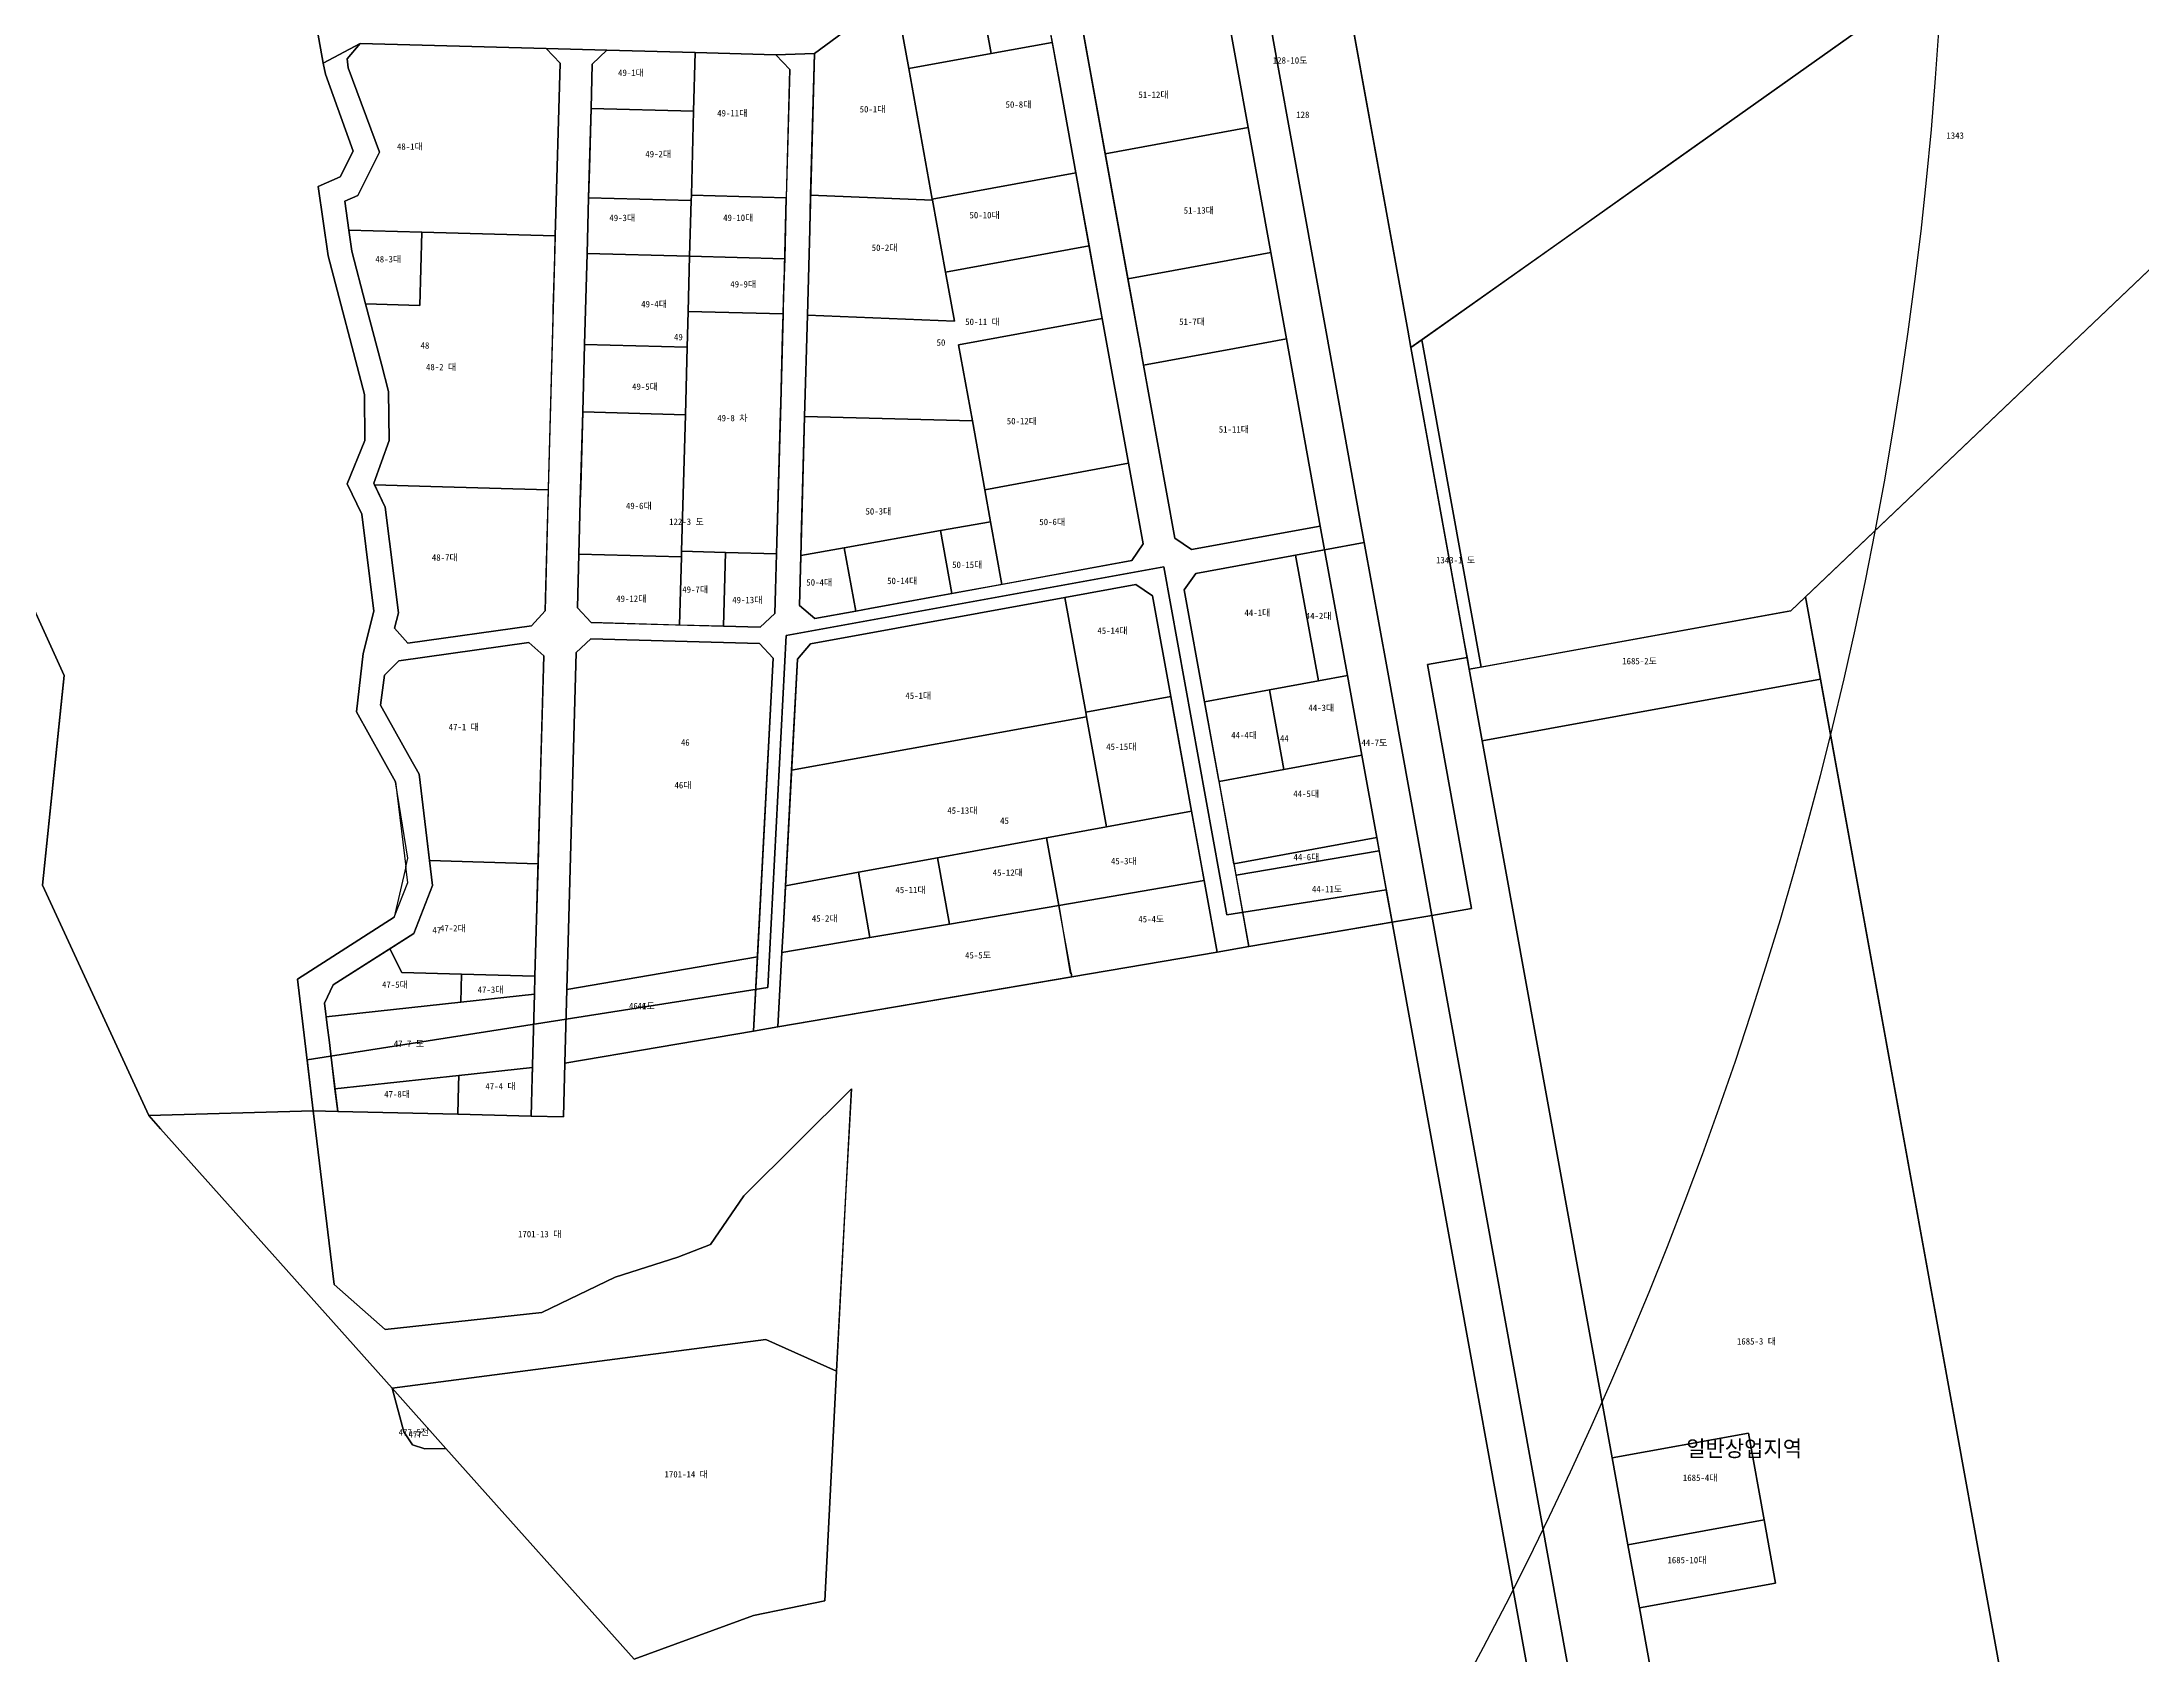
# Model space of a CAD drawing. Header units: metres. Extents: x 198218 to 208474, y 536547 to 547345.
# Drawn here: x 200752 to 201273, y 544205 to 544605 of the extents above; entities that cross this region are included whole.
import ezdxf
from ezdxf.enums import TextEntityAlignment as Align

# ---------------------------------------------------------------- set-up
doc = ezdxf.new("R2010")
doc.units = ezdxf.units.M
for name, color, linetype in [('CENTER_RADIUS', 1, 'Continuous'), ('PARCEL_BONBUN', 7, 'Continuous'), ('PARCEL_BUBUN', 8, 'Continuous'), ('PARCEL_LABEL', 3, 'Continuous'), ('ZONING', 5, 'Continuous'), ('ZONING_LABEL', 6, 'Continuous')]:
    doc.layers.add(name, color=color, linetype=linetype)

msp = doc.modelspace()

# ---------------------------------------------------------------- linework, layer by layer
at = {"layer": 'CENTER_RADIUS'}
msp.add_circle((200224.7, 544673.01), 1000, dxfattribs=at)
at = {"layer": 'PARCEL_BONBUN'}
for points in [[(201105.2, 544455.42), (201105.74, 544452.47), (201095.9, 544450.68), (201106.86, 544390.19), (201096.99, 544388.51), (201093.17, 544409.59), (201085.89, 544449.75), (201080.24, 544480.95), (201079.17, 544486.85), (201070.77, 544533.23), (201050.36, 544645.85), (201044.97, 544675.64), (201043.38, 544684.42), (201039.76, 544704.42), (201018.44, 544754.2), (201006.86, 544781.21), (201010.7, 544780.38), (201019.95, 544779.14), (201029.28, 544778.67), (201029.71, 544778.68), (201059.04, 544710.22), (201091.04, 544533.6), (201091.82, 544529.27), (201105.2, 544455.42)], [(201106.27, 544449.52), (201106.27, 544449.52), (201091.82, 544529.27), (201094.52, 544531.18), (201235.19, 544630.97), (201325.87, 544717.91), (201325.91, 544717.95), (201328.54, 544716.23), (201356.53, 544698.58), (201399.55, 544671.49), (201402.15, 544669.81), (201185.99, 544464.01), (201109.22, 544450.06), (201106.27, 544449.52)], [(200837.57, 544489.75), (200834.92, 544495.25), (200834.71, 544495.68), (200838.52, 544506.25), (200838.38, 544518.44), (200836.61, 544525.18), (200832.7, 544540.1), (200829.27, 544553.19), (200828.53, 544558.41), (200827.52, 544565.58), (200830.77, 544567.02), (200836.17, 544577.72), (200828.39, 544598.61), (200828.09, 544600.91), (200831.35, 544604.7), (200877.44, 544603.44), (200880.88, 544599.81), (200879.71, 544557.01), (200879.13, 544536), (200878.8, 544524.03), (200877.98, 544494.04), (200877.16, 544464.05), (200873.83, 544460.32), (200843.19, 544456.03), (200839.86, 544459.74), (200840.84, 544463.56), (200837.57, 544489.75)], [(200887.97, 544566.45), (200888.58, 544588.59), (200888.88, 544599.59), (200892.51, 544603.02), (200914.41, 544602.43), (200934.42, 544601.89), (200937.86, 544598.26), (200936.98, 544566.41), (200936.57, 544551.33), (200936.39, 544544.84), (200936.23, 544539.04), (200936.2, 544537.64), (200935.59, 544515.42), (200934.56, 544478.14), (200934.16, 544463.38), (200930.53, 544459.94), (200921.39, 544460.19), (200910.52, 544460.49), (200888.62, 544461.1), (200885.18, 544464.73), (200885.55, 544478.09), (200885.91, 544491.32), (200886.51, 544513.34), (200886.97, 544530.07), (200887.59, 544552.64), (200887.97, 544566.45), (200887.97, 544566.45)], [(201044.24, 544421.73), (201044.1, 544422.49), (201040.66, 544441.46), (201035.64, 544469.19), (201038.48, 544473.3), (201063.22, 544477.83), (201066.31, 544478.4), (201070.4, 544479.15), (201080.24, 544480.95), (201085.89, 544449.75), (201093.17, 544409.59), (201096.99, 544388.51), (201088.09, 544386.99), (201051.66, 544380.78), (201048.45, 544398.49), (201047.97, 544401.13), (201047.94, 544401.31), (201044.24, 544421.73)], [(201007.75, 544373.28), (200934.9, 544360.85), (200935.87, 544379.28), (200936.24, 544386.2), (200936.75, 544395.88), (200938.26, 544424.53), (200939.71, 544452.06), (200943.01, 544455.81), (201006.05, 544467.36), (201023.66, 544470.59), (201027.77, 544467.74), (201032.3, 544442.75), (201037.45, 544414.33), (201039.66, 544402.14), (201040.56, 544397.14), (201043.77, 544379.43), (201007.75, 544373.28), (201007.75, 544373.28)], [(200933.72, 544452.27), (200929.81, 544378.24), (200882.6, 544370.18), (200884.88, 544453.67), (200888.51, 544457.1), (200930.33, 544455.94), (200933.72, 544452.27)], [(200855.55, 544339.19), (200825.77, 544339.89), (200825.1, 544345.47), (200824.32, 544351.98), (200823.63, 544357.67), (200823.27, 544360.66), (200822.95, 544363.33), (200822.54, 544366.74), (200824.67, 544371.27), (200838.71, 544380.23), (200844.68, 544384.04), (200849.27, 544395.91), (200848.53, 544402.09), (200845.94, 544423.53), (200843.5, 544427.89), (200836.41, 544440.6), (200837.4, 544448.11), (200840.92, 544451.66), (200873.12, 544456.18), (200876.85, 544452.85), (200876.14, 544426.97), (200875.44, 544401.32), (200875.07, 544387.54), (200874.68, 544373.48), (200874.56, 544369), (200874.08, 544351.41), (200874.06, 544350.84), (200873.99, 544348.42), (200873.73, 544338.77), (200855.55, 544339.19)], [(201166.51, 544004.96), (201157.74, 544005.79), (201132.35, 544137.39), (201087.14, 544386.83), (201096.99, 544388.51), (201166.51, 544004.96)], [(200882.6, 544370.18), (200929.81, 544378.24), (200928.84, 544359.82), (200882.09, 544351.84), (200882.6, 544370.18)], [(200844.28, 544257.28), (200842.14, 544260.46), (200839.29, 544271.26), (200852.59, 544256.36), (200847.37, 544256.27), (200844.28, 544257.28)]]:
    msp.add_lwpolyline(points, close=True, dxfattribs=at)
for points in [[(201235.19, 544630.97), (201171.36, 544585.69), (201156.04, 544574.82), (201129.8, 544556.21), (201124.45, 544552.41), (201091.82, 544529.27), (201091.04, 544533.6), (201061.54, 544696.37)], [(201319.54, 544174.35), (201252.58, 544159.21), (201245.69, 544157.96), (201161.87, 544142.75), (201159.73, 544154.56), (201148.45, 544216.83), (201145.61, 544232.49), (201141.71, 544254.01), (201109.48, 544431.81), (201106.27, 544449.52), (201185.99, 544464.01), (201189.63, 544467.48), (201402.15, 544669.81)], [(201050.36, 544645.85), (201070.77, 544533.23), (201079.17, 544486.85), (201080.24, 544480.95), (201070.4, 544479.15), (201069.33, 544485.05), (201037.42, 544479.21), (201033.31, 544482.05), (201025.54, 544524.94), (201025.54, 544524.94), (201025.04, 544527.65), (201025.04, 544527.68), (201024.82, 544528.86), (201024.68, 544529.64), (201021.66, 544546.34), (201016.03, 544577.35), (201010.58, 544607.46)], [(201004.27, 544642.25), (201024.68, 544529.64), (201025, 544527.89), (201025.04, 544527.65), (201033.31, 544482.05), (201037.42, 544479.21), (201069.33, 544485.05), (201070.4, 544479.15), (201067.13, 544478.55), (201066.45, 544478.42), (201065.46, 544478.24), (201038.48, 544473.3), (201035.64, 544469.19), (201040.66, 544441.46), (201051.66, 544380.78), (201043.77, 544379.43), (201038.99, 544405.84), (201037.45, 544414.33), (201032.46, 544441.88), (201027.77, 544467.74), (201023.66, 544470.59), (201006.05, 544467.36), (200943.01, 544455.81), (200939.71, 544452.06), (200936.24, 544386.2), (200935.87, 544379.28), (200935.87, 544379.28), (200935.87, 544379.28), (200934.9, 544360.85), (200928.84, 544359.82), (200933.72, 544452.27), (200930.33, 544455.94), (200888.51, 544457.1), (200884.88, 544453.67), (200882.6, 544370.18), (200882.09, 544351.84), (200881.73, 544338.58), (200873.73, 544338.77), (200874.08, 544351.41), (200874.56, 544369), (200874.68, 544373.48), (200875.07, 544387.54), (200876.85, 544452.85), (200873.12, 544456.18), (200840.92, 544451.66), (200837.4, 544448.11), (200836.41, 544440.6), (200843.5, 544427.89), (200845.94, 544423.53), (200849.27, 544395.91), (200844.68, 544384.04), (200824.67, 544371.27), (200822.54, 544366.74), (200823.27, 544360.66), (200823.63, 544357.67), (200824.32, 544351.98), (200825.77, 544339.89), (200819.71, 544340.03), (200815.77, 544372.69), (200839.8, 544388.04), (200843.13, 544396.67), (200842.66, 544400.59), (200843.13, 544402.67), (200840.12, 544421.63), (200830.45, 544438.97), (200832.05, 544453.43), (200834.74, 544463.94), (200831.74, 544488.02), (200828.15, 544495.48), (200832.52, 544506.22), (200832.39, 544517.64), (200823.38, 544552.01), (200820.94, 544569.24), (200826.39, 544571.65), (200829.64, 544577.95), (200822.74, 544597.05), (200822.2, 544599.78), (200819.6, 544614.22)], [(200819.6, 544614.22), (200822.2, 544599.78), (200822.74, 544597.05), (200829.64, 544577.95), (200826.39, 544571.65), (200820.94, 544569.24), (200823.38, 544552.01), (200832.39, 544517.64), (200832.52, 544506.22), (200828.15, 544495.48), (200831.74, 544488.02), (200834.74, 544463.94), (200832.05, 544453.43), (200830.45, 544438.97), (200840.12, 544421.63), (200842.66, 544400.59), (200839.8, 544388.04), (200815.77, 544372.7), (200819.71, 544340.03), (200778.92, 544338.87), (200752.58, 544395.98), (200757.51, 544443.32), (200758, 544448.03), (200754.29, 544456.13), (200738.69, 544490.11)], [(201002.73, 544605.93), (201004.76, 544594.72), (201008.77, 544572.59), (201012.05, 544554.48), (201015.23, 544536.92), (201015.31, 544536.51), (201021.82, 544500.6), (201025.44, 544480.61), (201022.6, 544476.49), (200990.43, 544470.59), (200977.99, 544468.31), (200957.7, 544464.59), (200954.17, 544463.95), (200944.02, 544462.09), (200944.02, 544462.09), (200940.22, 544465.35), (200940.56, 544477.74), (200940.64, 544480.55), (200940.67, 544481.88), (200941.5, 544512.22), (200942.19, 544537.36), (200942.77, 544558.53), (200943.01, 544567.09), (200943.97, 544602.17), (200963.97, 544616.96)], [(200738.69, 544490.11), (200754.29, 544456.13), (200758, 544448.03), (200757.51, 544443.32), (200752.58, 544395.98), (200778.92, 544338.87), (200781.82, 544335.63), (200839.29, 544271.26), (200842.14, 544260.46), (200844.28, 544257.28), (200847.37, 544256.27), (200852.59, 544256.36), (200899.27, 544204.08)], [(201166.51, 544004.96), (201096.99, 544388.51), (201106.86, 544390.19), (201095.9, 544450.68), (201105.74, 544452.47), (201106.27, 544449.52), (201109.48, 544431.81), (201141.71, 544254.01), (201145.61, 544232.49), (201148.45, 544216.83), (201159.73, 544154.56)], [(200899.27, 544204.08), (200852.59, 544256.36), (200839.29, 544271.26), (200781.82, 544335.63), (200778.92, 544338.87), (200819.71, 544340.03), (200825.77, 544339.89), (200855.55, 544339.19), (200873.73, 544338.77), (200881.73, 544338.58), (200881.73, 544338.58), (200882.09, 544351.84), (200928.84, 544359.82), (200934.9, 544360.85), (201007.32, 544373.21), (201007.75, 544373.28), (201043.77, 544379.43), (201051.66, 544380.78), (201087.14, 544386.83), (201132.35, 544137.39)]]:
    msp.add_lwpolyline(points, dxfattribs=at)
at = {"layer": 'PARCEL_BUBUN'}
for points in [[(201061.54, 544696.37), (201060.57, 544710.67), (201093.61, 544720.49), (201092, 544724.17), (201086.13, 544737.64), (201090.52, 544748.82), (201092.15, 544752.97), (201096.61, 544756.29), (201115.96, 544770.68), (201129.21, 544780.54), (201130.5, 544781.5), (201149.29, 544795.47), (201235.59, 544775.92), (201318.92, 544722.38), (201325.87, 544717.91), (201255.68, 544650.62), (201235.19, 544630.97), (201171.36, 544585.69), (201156.04, 544574.82), (201129.8, 544556.21), (201124.45, 544552.41), (201091.82, 544529.27), (201091.04, 544533.6), (201061.54, 544696.37)], [(201029.71, 544778.68), (201059.04, 544710.22), (201091.04, 544533.6), (201091.82, 544529.27), (201105.2, 544455.42), (201105.74, 544452.47), (201095.9, 544450.68), (201106.86, 544390.19), (201096.99, 544388.51), (201093.17, 544409.59), (201085.89, 544449.75), (201080.24, 544480.95), (201079.17, 544486.85), (201070.77, 544533.23), (201050.36, 544645.85), (201044.97, 544675.64), (201043.38, 544684.42), (201039.76, 544704.42), (201018.44, 544754.2), (201006.86, 544781.21), (201010.7, 544780.38), (201019.95, 544779.14), (201029.28, 544778.67), (201029.71, 544778.68)], [(201094.52, 544531.18), (201235.19, 544630.97), (201325.87, 544717.91), (201325.91, 544717.95), (201328.54, 544716.23), (201356.53, 544698.58), (201399.55, 544671.49), (201402.15, 544669.81), (201185.99, 544464.01), (201109.22, 544450.06), (201094.52, 544531.18)], [(201402.15, 544669.81), (201466.93, 544628.07), (201408.15, 544573.09), (201440.68, 544539.13), (201486.58, 544468.73), (201614.24, 544259.56), (201416.76, 544129.22), (201483.15, 544037.6), (201380.72, 544017.4), (201369.23, 544045.51), (201319.54, 544174.35), (201252.58, 544159.21), (201245.69, 544157.96), (201189.63, 544467.48), (201402.15, 544669.81)], [(200982.54, 544630.69), (200992.58, 544638.12), (200997.23, 544636.28), (201002.91, 544604.93), (200987.75, 544602.17), (200982.54, 544630.69)], [(200963.97, 544616.96), (200982.54, 544630.69), (200987.75, 544602.17), (200967.31, 544598.46), (200963.97, 544616.96)], [(200943.97, 544602.17), (200963.97, 544616.96), (200967.31, 544598.46), (200973.17, 544566.08), (200973.21, 544565.85), (200943.01, 544567.09), (200943.97, 544602.17)], [(201016.03, 544577.35), (201010.58, 544607.46), (201045.98, 544613.96), (201051.43, 544583.86), (201016.03, 544577.35)], [(200828.53, 544558.41), (200827.52, 544565.58), (200830.77, 544567.02), (200836.17, 544577.72), (200828.39, 544598.61), (200828.09, 544600.91), (200831.35, 544604.7), (200877.44, 544603.44), (200880.88, 544599.81), (200879.71, 544557.01), (200846.63, 544557.92), (200828.53, 544558.41)], [(200892.51, 544603.02), (200914.41, 544602.43), (200914.01, 544587.9), (200888.58, 544588.59), (200888.88, 544599.59), (200892.51, 544603.02)], [(200914.01, 544587.9), (200914.41, 544602.43), (200934.42, 544601.89), (200937.86, 544598.26), (200936.98, 544566.41), (200913.44, 544567.04), (200914.01, 544587.9)], [(201002.91, 544604.93), (201004.76, 544594.72), (201008.77, 544572.59), (201008.77, 544572.59), (200973.17, 544566.08), (200967.31, 544598.46), (200987.75, 544602.17), (201002.91, 544604.93)], [(200914.01, 544587.9), (200913.44, 544567.04), (200913.4, 544565.74), (200887.97, 544566.45), (200888.58, 544588.59), (200914.01, 544587.9)], [(201051.43, 544583.86), (201057.05, 544552.83), (201044.17, 544550.47), (201032.93, 544548.4), (201021.66, 544546.34), (201016.03, 544577.35), (201051.43, 544583.86)], [(200973.21, 544565.85), (200973.17, 544566.08), (201008.77, 544572.59), (201012.05, 544554.48), (200976.44, 544547.95), (200973.21, 544565.85)], [(200887.97, 544566.45), (200913.4, 544565.74), (200913.02, 544551.96), (200887.59, 544552.64), (200887.94, 544565.44), (200887.97, 544566.45)], [(200936.98, 544566.41), (200936.57, 544551.33), (200913.02, 544551.96), (200913.4, 544565.74), (200913.44, 544567.04), (200936.98, 544566.41)], [(200973.21, 544565.85), (200976.44, 544547.95), (200978.63, 544535.86), (200942.19, 544537.36), (200942.77, 544558.53), (200943.01, 544567.09), (200973.21, 544565.85)], [(200846.63, 544557.92), (200846.13, 544539.73), (200832.7, 544540.1), (200829.27, 544553.19), (200828.53, 544558.41), (200846.63, 544557.92)], [(200846.63, 544557.92), (200879.71, 544557.01), (200879.13, 544536), (200878.8, 544524.03), (200877.98, 544494.04), (200848.9, 544494.86), (200834.92, 544495.25), (200834.71, 544495.68), (200838.52, 544506.25), (200838.38, 544518.44), (200836.61, 544525.18), (200832.7, 544540.1), (200846.13, 544539.73), (200846.63, 544557.92)], [(200912.65, 544538.26), (200912.41, 544529.37), (200886.97, 544530.07), (200887.59, 544552.64), (200913.02, 544551.96), (200912.65, 544538.26)], [(200913.02, 544551.96), (200936.57, 544551.33), (200936.39, 544544.84), (200936.23, 544539.04), (200936.2, 544537.64), (200912.65, 544538.26), (200913.02, 544551.96)], [(201012.05, 544554.48), (201015.23, 544536.92), (201015.31, 544536.51), (200979.69, 544529.99), (200983.11, 544511.11), (200941.5, 544512.22), (200942.19, 544537.36), (200978.63, 544535.86), (200976.44, 544547.95), (201012.05, 544554.48)], [(201060.93, 544531.43), (201048.05, 544529.07), (201025.54, 544524.94), (201025.04, 544527.65), (201025.04, 544527.68), (201024.82, 544528.86), (201024.68, 544529.64), (201021.66, 544546.34), (201032.93, 544548.4), (201044.17, 544550.47), (201057.05, 544552.83), (201060.93, 544531.43)], [(200936.2, 544537.64), (200935.59, 544515.42), (200934.56, 544478.14), (200921.9, 544478.48), (200911.02, 544478.78), (200911.95, 544512.64), (200912.41, 544529.37), (200912.65, 544538.26), (200936.2, 544537.64)], [(200986.19, 544494.06), (200983.11, 544511.11), (200979.69, 544529.99), (201015.31, 544536.51), (201021.82, 544500.6), (200986.19, 544494.06)], [(200911.95, 544512.64), (200886.51, 544513.34), (200886.97, 544530.07), (200912.41, 544529.37), (200911.95, 544512.64)], [(201060.93, 544531.43), (201069.33, 544485.05), (201037.42, 544479.21), (201033.31, 544482.05), (201025.54, 544524.94), (201048.05, 544529.07), (201060.93, 544531.43)], [(201109.22, 544450.06), (201106.27, 544449.52), (201106.27, 544449.52), (201091.82, 544529.27), (201094.52, 544531.18), (201109.22, 544450.06)], [(200911.02, 544478.78), (200910.98, 544477.37), (200885.55, 544478.09), (200885.91, 544491.32), (200886.51, 544513.34), (200911.95, 544512.64), (200911.02, 544478.78)], [(200951.33, 544479.65), (200940.56, 544477.74), (200940.64, 544480.55), (200940.67, 544481.88), (200941.5, 544512.22), (200983.11, 544511.11), (200986.19, 544494.06), (200987.62, 544486.12), (200975.17, 544483.9), (200951.33, 544479.65)], [(200986.19, 544494.06), (201021.82, 544500.6), (201025.44, 544480.61), (201022.6, 544476.49), (200990.43, 544470.59), (200987.62, 544486.12), (200986.19, 544494.06)], [(200848.9, 544494.86), (200877.98, 544494.04), (200877.16, 544464.05), (200873.83, 544460.32), (200843.19, 544456.03), (200839.86, 544459.74), (200840.84, 544463.56), (200837.57, 544489.75), (200834.92, 544495.25), (200848.9, 544494.86)], [(200977.99, 544468.31), (200957.7, 544464.59), (200954.17, 544463.95), (200951.33, 544479.65), (200975.17, 544483.9), (200977.99, 544468.31)], [(200977.99, 544468.31), (200975.17, 544483.9), (200987.62, 544486.12), (200990.43, 544470.59), (200977.99, 544468.31)], [(200910.52, 544460.49), (200888.62, 544461.1), (200885.18, 544464.73), (200885.55, 544478.09), (200910.98, 544477.37), (200910.52, 544460.49)], [(200910.52, 544460.49), (200910.98, 544477.37), (200911.02, 544478.78), (200921.9, 544478.48), (200921.39, 544460.19), (200910.52, 544460.49)], [(200921.39, 544460.19), (200921.9, 544478.48), (200934.56, 544478.14), (200934.16, 544463.38), (200930.53, 544459.94), (200921.39, 544460.19)], [(200940.56, 544477.74), (200951.33, 544479.65), (200954.17, 544463.95), (200944.02, 544462.09), (200940.22, 544465.35), (200940.56, 544477.74)], [(201063.22, 544477.83), (201068.87, 544446.63), (201056.75, 544444.41), (201040.66, 544441.46), (201035.64, 544469.19), (201038.48, 544473.3), (201063.22, 544477.83), (201063.22, 544477.83)], [(201068.87, 544446.63), (201063.22, 544477.83), (201066.31, 544478.4), (201070.4, 544479.15), (201076.05, 544447.95), (201068.87, 544446.63)], [(201070.4, 544479.15), (201080.24, 544480.95), (201085.89, 544449.75), (201093.17, 544409.59), (201096.99, 544388.51), (201087.14, 544386.83), (201087.14, 544386.84), (201083.33, 544407.79), (201079.63, 544428.22), (201076.05, 544447.95), (201070.4, 544479.15)], [(200938.26, 544424.53), (200939.71, 544452.06), (200943.01, 544455.81), (201006.05, 544467.36), (201011.21, 544438.9), (201011.42, 544437.76), (200938.26, 544424.53)], [(201006.05, 544467.36), (201023.66, 544470.59), (201027.77, 544467.74), (201032.3, 544442.75), (201011.21, 544438.9), (201006.05, 544467.36)], [(201106.27, 544449.52), (201185.99, 544464.01), (201189.63, 544467.48), (201193.33, 544447.04), (201109.48, 544431.81), (201106.27, 544449.52)], [(200929.81, 544378.24), (200882.6, 544370.18), (200884.88, 544453.67), (200888.51, 544457.1), (200930.33, 544455.94), (200933.72, 544452.27), (200929.81, 544378.24)], [(200873.12, 544456.18), (200876.85, 544452.85), (200876.14, 544426.97), (200875.44, 544401.32), (200848.53, 544402.09), (200845.94, 544423.53), (200843.5, 544427.89), (200836.41, 544440.6), (200837.4, 544448.11), (200840.92, 544451.66), (200873.12, 544456.18)], [(201076.05, 544447.95), (201079.63, 544428.22), (201060.33, 544424.68), (201056.75, 544444.41), (201068.87, 544446.63), (201076.05, 544447.95)], [(201193.33, 544447.04), (201225.54, 544269.24), (201243.55, 544169.76), (201159.73, 544154.56), (201148.45, 544216.83), (201182.19, 544222.97), (201179.36, 544238.62), (201175.46, 544260.14), (201141.71, 544254.01), (201109.48, 544431.81), (201193.33, 544447.04)], [(201011.42, 544437.76), (201011.21, 544438.9), (201032.3, 544442.75), (201037.45, 544414.33), (201016.37, 544410.47), (201011.42, 544437.76)], [(201056.75, 544444.41), (201060.33, 544424.68), (201044.24, 544421.73), (201044.1, 544422.49), (201040.66, 544441.46), (201056.75, 544444.41)], [(201011.42, 544437.76), (201016.37, 544410.47), (201001.51, 544407.75), (200974.46, 544402.79), (200954.84, 544399.19), (200936.75, 544395.88), (200938.26, 544424.53), (201011.42, 544437.76)], [(201079.63, 544428.22), (201083.33, 544407.79), (201047.94, 544401.31), (201044.24, 544421.73), (201060.33, 544424.68), (201079.63, 544428.22)], [(201004.54, 544390.99), (201001.51, 544407.75), (201016.37, 544410.47), (201037.45, 544414.33), (201039.66, 544402.14), (201040.56, 544397.14), (201004.54, 544390.99)], [(201001.51, 544407.75), (201004.54, 544390.99), (200977.43, 544386.36), (200974.46, 544402.79), (201001.51, 544407.75)], [(201083.92, 544404.54), (201048.45, 544398.49), (201047.97, 544401.13), (201047.94, 544401.31), (201083.33, 544407.79), (201083.92, 544404.54)], [(201083.92, 544404.54), (201087.13, 544386.83), (201051.66, 544380.78), (201048.45, 544398.49), (201083.92, 544404.54)], [(200838.71, 544380.23), (200844.68, 544384.04), (200849.27, 544395.91), (200848.53, 544402.09), (200875.44, 544401.32), (200875.07, 544387.54), (200874.68, 544373.48), (200856.5, 544373.97), (200841.65, 544374.38), (200838.71, 544380.23)], [(200957.71, 544383), (200935.87, 544379.28), (200936.24, 544386.2), (200936.75, 544395.88), (200954.84, 544399.19), (200957.71, 544383)], [(200974.46, 544402.79), (200977.43, 544386.36), (200957.71, 544383), (200954.84, 544399.19), (200974.46, 544402.79)], [(201040.56, 544397.14), (201043.77, 544379.43), (201007.75, 544373.28), (201004.54, 544390.99), (201040.56, 544397.14)], [(201004.54, 544390.99), (201007.32, 544374.21), (201007.58, 544374.24), (201007.75, 544373.28), (201007.32, 544373.21), (200934.9, 544360.85), (200935.87, 544379.28), (200957.71, 544383), (200977.43, 544386.36), (201004.54, 544390.99)], [(201166.51, 544004.96), (201157.74, 544005.79), (201132.35, 544137.39), (201087.14, 544386.83), (201096.99, 544388.51), (201166.51, 544004.96)], [(200856.5, 544373.97), (200856.31, 544367), (200822.95, 544363.33), (200822.54, 544366.74), (200824.67, 544371.27), (200838.71, 544380.23), (200841.65, 544374.38), (200856.5, 544373.97)], [(200882.6, 544370.18), (200929.81, 544378.24), (200928.84, 544359.82), (200882.09, 544351.84), (200882.6, 544370.18)], [(200856.31, 544367), (200856.5, 544373.97), (200874.68, 544373.48), (200874.56, 544369), (200856.31, 544367)], [(200823.63, 544357.67), (200823.27, 544360.66), (200822.95, 544363.33), (200856.31, 544367), (200874.56, 544369), (200874.08, 544351.41), (200874.06, 544350.84), (200855.81, 544348.84), (200825.1, 544345.47), (200824.32, 544351.98), (200823.63, 544357.67)], [(200825.1, 544345.47), (200855.81, 544348.84), (200855.74, 544346.25), (200855.55, 544339.19), (200825.77, 544339.89), (200825.1, 544345.47)], [(200874.06, 544350.84), (200873.99, 544348.42), (200873.73, 544338.77), (200855.55, 544339.19), (200855.74, 544346.25), (200855.81, 544348.84), (200874.06, 544350.84)], [(200819.71, 544340.03), (200824.89, 544297), (200837.57, 544285.86), (200876.35, 544290.03), (200894.56, 544298.85), (200910.05, 544303.76), (200918.22, 544306.88), (200926.42, 544319.02), (200953.17, 544345.49), (200951.71, 544320.36), (200949.44, 544275.51), (200931.91, 544283.4), (200839.29, 544271.26), (200781.82, 544335.63), (200778.92, 544338.87), (200819.71, 544340.03)], [(200949.44, 544275.51), (200946.56, 544218.55), (200928.83, 544214.94), (200899.27, 544204.08), (200852.59, 544256.36), (200839.29, 544271.26), (200931.91, 544283.4), (200949.44, 544275.51)], [(200842.14, 544260.46), (200839.29, 544271.26), (200852.59, 544256.36), (200847.37, 544256.27), (200844.28, 544257.28), (200842.14, 544260.46)], [(201175.46, 544260.14), (201179.36, 544238.62), (201145.61, 544232.49), (201141.71, 544254.01), (201175.46, 544260.14)], [(201145.61, 544232.49), (201179.36, 544238.62), (201182.19, 544222.97), (201148.45, 544216.83), (201145.61, 544232.49)]]:
    msp.add_lwpolyline(points, close=True, dxfattribs=at)
for points in [[(201050.36, 544645.85), (201070.77, 544533.23), (201079.17, 544486.85), (201080.24, 544480.95), (201080.24, 544480.95), (201070.4, 544479.15), (201069.33, 544485.05), (201060.93, 544531.43), (201057.05, 544552.83), (201051.43, 544583.86), (201045.98, 544613.96)], [(201004.27, 544642.25), (201024.68, 544529.64), (201025, 544527.89), (201025.04, 544527.65), (201033.31, 544482.05), (201037.42, 544479.21), (201069.33, 544485.05), (201070.4, 544479.15), (201070.4, 544479.15), (201067.13, 544478.55), (201066.45, 544478.42), (201065.46, 544478.24), (201065.46, 544478.24), (201038.48, 544473.3), (201035.64, 544469.19), (201040.66, 544441.46), (201051.66, 544380.78), (201043.77, 544379.43), (201038.99, 544405.85), (201037.45, 544414.33), (201032.31, 544442.67), (201032.3, 544442.75), (201032.3, 544442.75), (201027.77, 544467.74), (201023.66, 544470.59), (201006.05, 544467.36), (200943.01, 544455.81), (200939.71, 544452.06), (200936.24, 544386.2), (200935.87, 544379.28), (200935.87, 544379.28), (200934.9, 544360.85), (200928.84, 544359.82), (200933.72, 544452.27), (200930.33, 544455.94), (200888.51, 544457.1), (200884.88, 544453.67), (200882.6, 544370.18), (200882.59, 544370.18), (200882.09, 544351.84), (200881.73, 544338.58), (200873.73, 544338.77), (200874.08, 544351.41), (200874.56, 544369), (200874.68, 544373.48), (200875.07, 544387.54), (200876.85, 544452.85), (200873.12, 544456.18), (200840.92, 544451.66), (200837.4, 544448.11), (200836.41, 544440.6), (200843.5, 544427.89), (200845.94, 544423.53), (200849.27, 544395.91), (200844.68, 544384.04), (200824.67, 544371.27), (200822.54, 544366.74), (200823.27, 544360.66), (200823.63, 544357.67), (200824.32, 544351.98), (200825.77, 544339.89), (200819.71, 544340.03), (200815.77, 544372.69), (200839.8, 544388.04), (200843.13, 544396.67), (200842.66, 544400.59), (200843.13, 544402.67), (200840.12, 544421.63), (200830.45, 544438.97), (200832.05, 544453.43), (200834.74, 544463.94), (200831.74, 544488.02), (200828.15, 544495.48), (200832.52, 544506.22), (200832.39, 544517.64), (200823.38, 544552.01), (200820.94, 544569.24), (200826.39, 544571.65), (200829.64, 544577.95), (200822.74, 544597.05), (200822.2, 544599.78), (200831.35, 544604.7), (200828.09, 544600.91), (200828.39, 544598.61), (200836.17, 544577.72), (200830.77, 544567.02), (200827.52, 544565.58), (200828.53, 544558.41), (200828.53, 544558.41), (200829.27, 544553.19), (200832.7, 544540.1), (200836.61, 544525.18), (200838.38, 544518.44), (200838.52, 544506.25), (200834.71, 544495.68), (200837.57, 544489.75), (200840.84, 544463.56), (200839.86, 544459.74), (200843.19, 544456.03), (200873.83, 544460.32), (200877.16, 544464.05), (200879.16, 544536.99), (200879.21, 544538.83), (200879.57, 544551.96), (200879.71, 544557.01), (200879.71, 544557.01), (200880.88, 544599.81), (200877.44, 544603.44), (200892.51, 544603.02), (200888.88, 544599.59), (200888.58, 544588.59), (200888.42, 544582.8), (200888.17, 544573.59), (200887.97, 544566.45), (200887.59, 544552.64), (200886.97, 544530.07), (200886.51, 544513.34), (200886.01, 544494.88), (200885.91, 544491.32), (200885.18, 544464.73), (200888.62, 544461.1), (200921.39, 544460.19), (200921.39, 544460.19), (200930.53, 544459.94), (200934.16, 544463.38), (200935.53, 544513.37), (200935.59, 544515.42), (200936.06, 544532.54), (200936.2, 544537.64), (200936.2, 544537.64), (200936.37, 544544.08), (200936.39, 544544.84), (200936.41, 544545.6), (200936.98, 544566.41), (200936.99, 544566.41), (200937.86, 544598.26), (200934.42, 544601.89), (200943.97, 544602.17), (200942.79, 544559.05), (200942.77, 544558.53), (200942.19, 544537.36), (200941.5, 544512.22), (200940.64, 544480.55), (200940.22, 544465.35), (200944.02, 544462.09), (200954.17, 544463.95), (200957.7, 544464.59), (201022.6, 544476.49), (201025.44, 544480.61), (201021.82, 544500.6), (201015.31, 544536.51), (201008.77, 544572.59), (201004.76, 544594.72), (200997.23, 544636.28)], [(200819.6, 544614.22), (200822.2, 544599.78), (200822.74, 544597.05), (200829.64, 544577.95), (200826.39, 544571.65), (200820.94, 544569.24), (200823.38, 544552.01), (200832.39, 544517.64), (200832.52, 544506.22), (200828.15, 544495.48), (200831.74, 544488.02), (200834.74, 544463.94), (200832.05, 544453.43), (200830.45, 544438.97), (200840.12, 544421.63), (200840.12, 544421.63), (200842.66, 544400.59), (200839.8, 544388.04), (200815.77, 544372.7), (200815.77, 544372.69), (200819.71, 544340.03), (200778.92, 544338.87), (200752.58, 544395.98), (200757.51, 544443.32), (200758, 544448.03), (200754.29, 544456.13), (200738.69, 544490.11)], [(200963.97, 544616.96), (200943.97, 544602.17), (200934.42, 544601.89), (200914.41, 544602.43), (200892.51, 544603.02), (200877.44, 544603.44), (200831.35, 544604.7), (200822.2, 544599.78), (200819.6, 544614.22)], [(200738.69, 544490.11), (200754.29, 544456.13), (200758, 544448.03), (200757.51, 544443.32), (200752.58, 544395.98), (200778.92, 544338.87), (200781.82, 544335.63), (200839.29, 544271.26), (200842.14, 544260.46), (200844.28, 544257.28), (200847.37, 544256.27), (200852.59, 544256.36), (200899.27, 544204.08)], [(201166.51, 544004.96), (201096.99, 544388.51), (201106.86, 544390.19), (201095.9, 544450.68), (201105.74, 544452.47), (201105.74, 544452.47), (201106.27, 544449.52), (201109.48, 544431.81), (201141.71, 544254.01), (201145.61, 544232.49), (201148.45, 544216.83), (201159.73, 544154.56)], [(200899.27, 544204.08), (200928.83, 544214.94), (200946.56, 544218.55), (200949.44, 544275.51), (200953.17, 544345.49), (200926.42, 544319.02), (200918.22, 544306.88), (200910.05, 544303.76), (200894.56, 544298.85), (200876.35, 544290.03), (200837.57, 544285.86), (200824.89, 544297), (200819.71, 544340.03), (200825.77, 544339.89), (200855.55, 544339.19), (200873.73, 544338.77), (200873.73, 544338.77), (200881.73, 544338.58), (200882.09, 544351.84), (200928.84, 544359.82), (200934.9, 544360.85), (201007.32, 544373.21), (201007.75, 544373.28), (201043.77, 544379.43), (201051.66, 544380.78), (201087.14, 544386.83), (201132.35, 544137.39)]]:
    msp.add_lwpolyline(points, dxfattribs=at)
at = {"layer": 'ZONING'}
for points in [[(201132.35, 544137.39), (201087.14, 544386.83), (201085.68, 544394.84), (201046.18, 544388.61), (201030.58, 544474.94), (200936.94, 544457.87), (200932.36, 544370.66), (200818.19, 544352.66), (200819.71, 544340.03), (200778.92, 544338.87), (200752.58, 544395.98), (200758, 544448.03), (200754.29, 544456.13), (200738.69, 544490.11)], [(200738.69, 544490.11), (200754.29, 544456.13), (200758, 544448.03), (200752.58, 544395.98), (200778.92, 544338.87), (200781.82, 544335.63), (200839.29, 544271.26), (200852.59, 544256.36), (200899.27, 544204.08)], [(200899.27, 544204.08), (200852.59, 544256.36), (200839.29, 544271.26), (200781.82, 544335.63), (200778.92, 544338.87), (200819.71, 544340.03), (200818.19, 544352.66), (200932.36, 544370.66), (200936.94, 544457.87), (201030.58, 544474.94), (201046.18, 544388.61), (201085.68, 544394.84), (201087.14, 544386.83), (201132.35, 544137.39)]]:
    msp.add_lwpolyline(points, dxfattribs=at)
for points in [[(201193.33, 544447.04), (201109.48, 544431.81), (201141.71, 544254.01), (201175.46, 544260.14), (201179.36, 544238.62), (201182.19, 544222.97), (201148.44, 544216.83), (201159.73, 544154.56), (201243.55, 544169.76), (201225.54, 544269.24), (201193.33, 544447.04)], [(201159.73, 544154.56), (201148.44, 544216.83), (201182.19, 544222.97), (201179.36, 544238.62), (201175.46, 544260.14), (201141.71, 544254.01), (201109.48, 544431.81), (201193.33, 544447.04), (201225.54, 544269.24), (201243.55, 544169.76), (201159.73, 544154.56)]]:
    msp.add_lwpolyline(points, close=True, dxfattribs=at)

# ---------------------------------------------------------------- texts
at = {"layer": 'PARCEL_LABEL'}
for s, p in [('49-1대', (200898.48, 544597.43)), ('128-10도', (201061.87, 544600.5)), ('51-12대', (201028.01, 544591.99)), ('49-11대', (200923.59, 544587.4)), ('50-1대', (200958.37, 544588.39)), ('50-8대', (200994.54, 544589.56)), ('128', (201065.02, 544587.03)), ('1343', (201226.72, 544581.86)), ('48-1대', (200843.67, 544579.13)), ('49-2대', (200905.23, 544577.27)), ('49-3대', (200896.32, 544561.45)), ('49-10대', (200925.07, 544561.48)), ('50-10대', (200986.14, 544562.13)), ('51-13대', (201039.24, 544563.3)), ('48-3대', (200838.32, 544551.21)), ('50-2대', (200961.35, 544554.07)), ('49-9대', (200926.3, 544545)), ('49-4대', (200904.21, 544540.09)), ('50-11 대', (200985.62, 544535.68)), ('51-7대', (201037.57, 544535.73)), ('48', (200847.4, 544529.8)), ('49', (200910.22, 544531.9)), ('50', (200975.32, 544530.55)), ('48-2 대', (200851.41, 544524.46)), ('49-5대', (200901.96, 544519.61)), ('49-8 차', (200923.61, 544511.82)), ('50-12대', (200995.38, 544511.05)), ('51-11대', (201047.93, 544509.02)), ('49-6대', (200900.42, 544490.04)), ('50-3대', (200959.81, 544488.69)), ('122-3 도', (200912.23, 544486.13)), ('50-6대', (201002.9, 544486.07)), ('48-7대', (200852.32, 544477.24)), ('1343-1 도', (201102.89, 544476.6)), ('50-4대', (200945.14, 544471.08)), ('50-14대', (200965.72, 544471.45)), ('50-15대', (200981.84, 544475.45)), ('49-12대', (200898.56, 544467.04)), ('49-7대', (200914.39, 544469.3)), ('49-13대', (200927.32, 544466.72)), ('44-1대', (201053.76, 544463.56)), ('44-2대', (201068.95, 544462.76)), ('45-14대', (201017.84, 544459.12)), ('1685-2도', (201148.49, 544451.56)), ('45-1대', (200969.7, 544442.99)), ('44-3대', (201069.61, 544439.97)), ('47-1 대', (200857.04, 544435.21)), ('46', (200911.94, 544431.38)), ('45-15대', (201020.03, 544430.33)), ('44-4대', (201050.47, 544433.2)), ('44', (201060.43, 544432.38)), ('44-7도', (201082.76, 544431.34)), ('46대', (200911.38, 544420.8)), ('45-13대', (200980.63, 544414.51)), ('44-5대', (201065.85, 544418.66)), ('45', (200991.07, 544411.99)), ('45-12대', (200991.89, 544399.13)), ('45-3대', (201020.66, 544401.97)), ('44-6대', (201065.92, 544402.97)), ('45-11대', (200967.78, 544394.83)), ('44-11도', (201071.02, 544395.03)), ('45-2대', (200946.52, 544387.76)), ('47', (200850.35, 544384.87)), ('47-2대', (200854.33, 544385.32)), ('45-4도', (201027.44, 544387.59)), ('45-5도', (200984.5, 544378.64)), ('47-5대', (200839.98, 544371.36)), ('47-3대', (200863.67, 544370.09)), ('46-1도', (200901.19, 544366.05)), ('46', (200901.19, 544366.05)), ('47-7 도', (200843.43, 544356.71)), ('47-4 대', (200866.14, 544346.16)), ('47-8대', (200840.51, 544344.18)), ('1701-13 대', (200875.86, 544309.5)), ('1685-3 대', (201177.47, 544282.91)), ('477-5전', (200844.63, 544260.35)), ('477', (200844.99, 544259.82)), ('1701-14 대', (200912.17, 544249.95)), ('1685-4대', (201163.52, 544249.08)), ('1685-10대', (201160.24, 544228.68))]:
    msp.add_text(s, height=1.6, dxfattribs=at).set_placement(p, align=Align.MIDDLE_CENTER)
at = {"layer": 'ZONING_LABEL'}
msp.add_text('일반상업지역', height=4, dxfattribs=at).set_placement((201174.41, 544256.32), align=Align.MIDDLE_CENTER)

doc.saveas('drawing.dxf')
